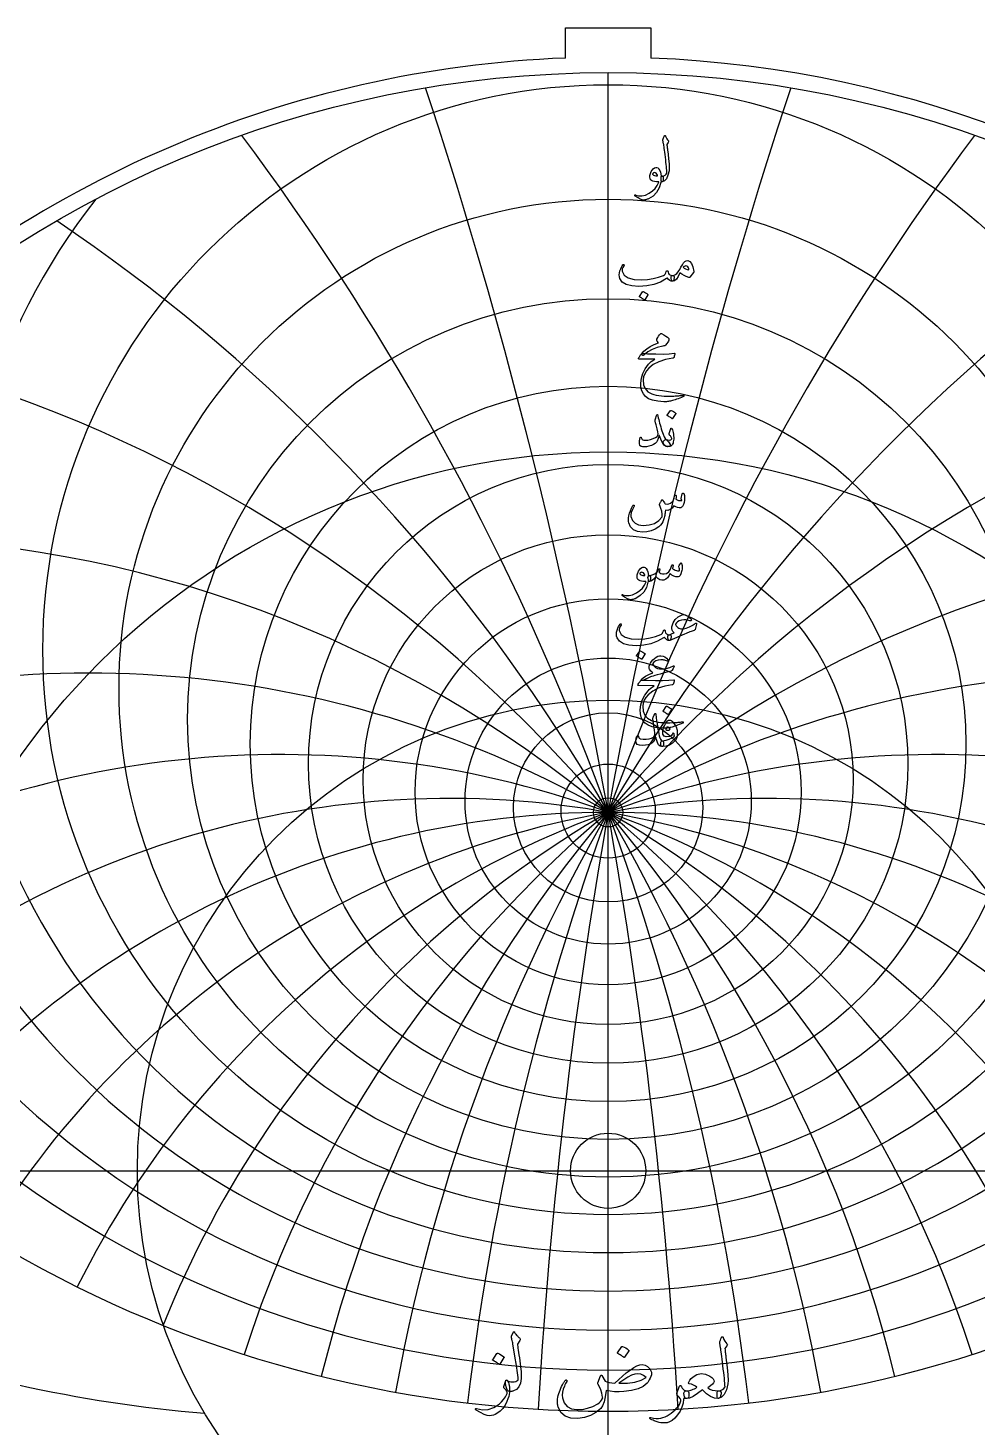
# Model space of a CAD drawing. Header units: millimetres. Extents: x -57 to 57, y -57 to 58.
# Drawn here: x -29.5 to 18.7, y -13 to 58.1 of the extents above; entities that cross this region are included whole.
import ezdxf

# ---------------------------------------------------------------- set-up
doc = ezdxf.new("R2010")
doc.units = ezdxf.units.MM
for name, color, linetype in [('CUT_INNER', 6, 'Continuous'), ('CUT_OUTER', 1, 'Continuous'), ('ENGRAVE', 7, 'Continuous'), ('ENGRAVE_FINE', 8, 'Continuous'), ('TEXT', 5, 'Continuous')]:
    doc.layers.add(name, color=color, linetype=linetype)

msp = doc.modelspace()

# ---------------------------------------------------------------- linework, layer by layer
at = {"layer": 'CUT_INNER'}
msp.add_circle((0, 0), 1.91, dxfattribs=at)
at = {"layer": 'CUT_OUTER'}
for points in [[(-2.17, 58.068), (2.17, 58.068), (2.17, 56.5382)], [(-2.17, 56.5382), (-2.17, 58.068)]]:
    msp.add_lwpolyline(points, dxfattribs=at)
for centre, radius, start, end in [((-0.0002, -0.0001), 56.5799, 134.296617, 87.801785), ((-0.0009, 0.0013), 56.5785, 92.197186, 134.297159)]:
    msp.add_arc(centre, radius, start, end, dxfattribs=at)
at = {"layer": 'ENGRAVE'}
for points in [[(0, -55.8), (0, 55.8)], [(-55.8, 0), (55.8, 0)]]:
    msp.add_lwpolyline(points, dxfattribs=at)
for centre, radius in [((0, 0), 55.8), ((0, 26.4754), 28.7095), ((0, 24.5217), 24.8405), ((0, 22.9522), 21.3575), ((0, 21.6891), 18.1721), ((0, 0), 36.5261), ((0, 20.6765), 15.2176), ((0, 19.8734), 12.4421), ((0, 19.2502), 9.8039), ((0, 18.7852), 7.2686), ((0, 0), 23.9096), ((0, 18.4631), 4.8066), ((0, 18.2737), 2.3917), ((0, 18.2112), 0.744)]:
    msp.add_circle(centre, radius, dxfattribs=at)
for centre, radius, start, end in [((0, 28.9237), 33.0853, 141.843716, 38.156284), ((0, 32.0268), 38.1392, 164.9746, 15.0254), ((0, 36.0258), 44.1234, 182.363249, 357.636751), ((0, 41.2986), 51.4282, 196.927448, 343.072552), ((0, 48.4718), 60.6932, 209.748792, 330.251208), ((0, -27.5244), 45.7356, 37, 143), ((0, -27.5244), 45.7356, 37, 143), ((-14.9681, 55.8615), 68.4011, 233.35727, 265.366575)]:
    msp.add_arc(centre, radius, start, end, dxfattribs=at)
at = {"layer": 'ENGRAVE_FINE'}
for centre, radius, start, end in [((-259.3796, -27.5244), 263.3809, 3.353515, 18.265516), ((-259.3796, -27.5244), 263.3809, 3.353515, 18.265516), ((259.3796, -27.5244), 263.3809, 161.734484, 176.646485), ((259.3796, -27.5244), 263.3809, 161.734484, 176.646485), ((-125.6576, -27.5244), 133.722, 6.752866, 36.81557), ((-125.6576, -27.5244), 133.722, 6.752866, 36.81557), ((125.6576, -27.5244), 133.722, 143.18443, 173.247134), ((125.6576, -27.5244), 133.722, 143.18443, 173.247134), ((-79.2164, -27.5244), 91.4712, 10.24626, 55.951318), ((-79.2164, -27.5244), 91.4712, 10.24626, 55.951318), ((79.2164, -27.5244), 91.4712, 124.048682, 169.75374), ((79.2164, -27.5244), 91.4712, 124.048682, 169.75374), ((-54.5056, -27.5244), 71.152, 13.886891, 75.995644), ((-54.5056, -27.5244), 71.152, 13.886891, 75.995644), ((54.5056, -27.5244), 71.152, 104.004356, 166.113109), ((54.5056, -27.5244), 71.152, 104.004356, 166.113109), ((-38.3767, -27.5244), 59.7036, 17.736077, 97.259064), ((-38.3767, -27.5244), 59.7036, 17.736077, 97.259064), ((38.3767, -27.5244), 59.7036, 82.740936, 162.263923), ((38.3767, -27.5244), 59.7036, 82.740936, 162.263923), ((-26.4055, -27.5244), 52.8109, 21.867289, 119.81232), ((-26.4055, -27.5244), 52.8109, 21.867289, 119.81232), ((26.4055, -27.5244), 52.8109, 60.18768, 158.132711), ((26.4055, -27.5244), 52.8109, 60.18768, 158.132711), ((-16.6464, -27.5244), 48.6708, 26.371572, 128.918241), ((-16.6464, -27.5244), 48.6708, 26.371572, 128.918241), ((16.6464, -27.5244), 48.6708, 51.081759, 153.628428), ((16.6464, -27.5244), 48.6708, 51.081759, 153.628428), ((-8.0644, -27.5244), 46.4412, 31.365109, 136.520205), ((-8.0644, -27.5244), 46.4412, 31.365109, 136.520205), ((8.0644, -27.5244), 46.4412, 43.479795, 148.634891), ((8.0644, -27.5244), 46.4412, 43.479795, 148.634891), ((0, 99.6285), 118.6428, 242.077896, 297.922104)]:
    msp.add_arc(centre, radius, start, end, dxfattribs=at)
at = {"layer": 'TEXT'}
for points in [[(2.7885, 52.4268), (2.8108, 52.4806), (2.8281, 52.5233), (2.8405, 52.5549), (2.8479, 52.5753), (2.8537, 52.5883), (2.8611, 52.5976), (2.8702, 52.6031), (2.8809, 52.605), (2.8931, 52.6029), (2.9032, 52.5967), (2.9112, 52.5864), (2.9172, 52.572), (2.9446, 52.5012), (2.9774, 52.4375), (3.0156, 52.3808), (3.0591, 52.3311), (3.0713, 52.3152), (3.0748, 52.2973), (3.0696, 52.2772), (3.0558, 52.2552), (2.9832, 52.1529), (2.9882, 52.1071), (2.9931, 52.0621), (2.9981, 52.018), (3.003, 51.9747), (3.008, 51.9322), (3.0129, 51.8905), (3.0179, 51.8497), (3.0228, 51.8097), (3.0684, 51.4393), (3.0962, 51.1497), (3.1063, 50.941), (3.0987, 50.8131), (3.0364, 50.581), (2.9551, 50.4097), (2.8549, 50.2989), (2.7357, 50.2488), (2.7324, 50.2488), (2.7291, 50.2488), (2.7258, 50.2488), (2.7225, 50.2488), (2.7029, 50.2673), (2.6903, 50.3098), (2.6848, 50.3762), (2.6862, 50.4666), (2.6893, 50.5), (2.6986, 50.5243), (2.714, 50.5396), (2.7357, 50.5458), (2.8194, 50.5625), (2.8891, 50.5928), (2.9448, 50.6367), (2.9865, 50.6943), (2.9837, 50.7634), (2.9787, 50.842), (2.9713, 50.93), (2.9617, 51.0276), (2.9501, 51.1342), (2.9366, 51.2495), (2.9212, 51.3735), (2.904, 51.5061), (2.8881, 51.6364), (2.8735, 51.7536), (2.8601, 51.8575), (2.8479, 51.9483), (2.8374, 52.0258), (2.8289, 52.0902), (2.8225, 52.1413), (2.8182, 52.1793), (2.7852, 52.3674), (2.7842, 52.3859), (2.7844, 52.402), (2.7858, 52.4156), (2.7885, 52.4268)], [(2.6697, 50.2125), (2.5924, 49.9408), (2.4626, 49.7134), (2.2805, 49.53), (2.046, 49.3908), (2.0132, 49.3766), (1.9808, 49.364), (1.9489, 49.3527), (1.9173, 49.3429), (1.8864, 49.3348), (1.8563, 49.3285), (1.827, 49.3241), (1.7985, 49.3215), (1.7276, 49.3316), (1.6335, 49.3685), (1.5164, 49.4322), (1.3761, 49.5228), (1.361, 49.5358), (1.3522, 49.5484), (1.3495, 49.5605), (1.353, 49.5723), (1.3608, 49.5814), (1.3712, 49.5855), (1.3839, 49.5847), (1.3992, 49.5789), (1.545, 49.5316), (1.7086, 49.5319), (1.8899, 49.5795), (2.0889, 49.6746), (2.2514, 49.7849), (2.3859, 49.9147), (2.4923, 50.0638), (2.5707, 50.2323), (2.5701, 50.2383), (2.5682, 50.243), (2.5651, 50.2465), (2.5608, 50.2488), (2.4472, 50.2554), (2.3504, 50.2686), (2.2706, 50.2884), (2.2077, 50.3148), (2.159, 50.3556), (2.1285, 50.4121), (2.1161, 50.4843), (2.1219, 50.5722), (2.1238, 50.5838), (2.126, 50.5957), (2.1287, 50.6078), (2.1318, 50.62), (2.1353, 50.6327), (2.1392, 50.646), (2.1436, 50.6599), (2.1483, 50.6745), (2.1871, 50.7687), (2.2341, 50.8469), (2.2894, 50.909), (2.3529, 50.955), (2.4179, 50.9801), (2.4775, 50.9797), (2.5317, 50.9537), (2.5806, 50.9022), (2.6233, 50.8304), (2.6557, 50.7471), (2.6777, 50.6522), (2.6895, 50.5458), (2.696, 50.5459), (2.7023, 50.5462), (2.7084, 50.5467), (2.7142, 50.5474), (2.7201, 50.5481), (2.7262, 50.5487), (2.7325, 50.549), (2.739, 50.5491), (2.7613, 50.5443), (2.7786, 50.5301), (2.791, 50.5064), (2.7984, 50.4732), (2.8015, 50.4367), (2.8009, 50.3998), (2.7965, 50.3624), (2.7885, 50.3247), (2.778, 50.2915), (2.7662, 50.2678), (2.7532, 50.2535), (2.739, 50.2488), (2.6763, 50.2488), (2.6759, 50.2428), (2.6746, 50.2348), (2.6726, 50.2246), (2.6697, 50.2125)], [(2.5113, 50.5821), (2.4767, 50.6425), (2.4387, 50.6852), (2.3975, 50.7102), (2.3529, 50.7174), (2.3263, 50.7104), (2.3026, 50.6992), (2.2817, 50.684), (2.2638, 50.6646), (2.258, 50.6543), (2.2572, 50.6431), (2.2613, 50.6312), (2.2704, 50.6184), (2.3044, 50.5885), (2.3537, 50.5681), (2.4183, 50.5571), (2.4981, 50.5557), (2.5064, 50.5573), (2.5113, 50.5623), (2.513, 50.5705), (2.5113, 50.5821)], [(4.0392, 46.2457), (4.1425, 46.209), (4.2281, 46.1054), (4.296, 45.9351), (4.3461, 45.6979), (4.348, 45.6808), (4.3469, 45.6657), (4.343, 45.6527), (4.3362, 45.6418), (4.1547, 45.4141), (4.1421, 45.4003), (4.1275, 45.3918), (4.1108, 45.3887), (4.092, 45.391), (3.9687, 45.4331), (3.8527, 45.4867), (3.7443, 45.5519), (3.6432, 45.6286), (3.5617, 45.4395), (3.4724, 45.3044), (3.3753, 45.2233), (3.2703, 45.1963), (3.2585, 45.2006), (3.2464, 45.2136), (3.2338, 45.2353), (3.2208, 45.2656), (3.2008, 45.3407), (3.1936, 45.4009), (3.1991, 45.4463), (3.2175, 45.4768), (3.2282, 45.484), (3.2406, 45.4892), (3.2546, 45.4923), (3.2703, 45.4933), (3.3454, 45.5061), (3.4188, 45.5411), (3.4906, 45.5985), (3.5607, 45.6781), (3.5914, 45.7243), (3.6374, 45.8002), (3.6987, 45.9058), (3.7752, 46.0411), (3.835, 46.1306), (3.8989, 46.1945), (3.967, 46.2329), (4.0392, 46.2457)], [(0.7524, 46.0345), (0.7642, 46.0473), (0.7763, 46.0526), (0.7889, 46.0506), (0.8019, 46.0411), (0.8118, 46.0287), (0.8151, 46.0147), (0.8118, 45.999), (0.8019, 45.9817), (0.7516, 45.9037), (0.7194, 45.8315), (0.7054, 45.7651), (0.7095, 45.7045), (0.8128, 45.5053), (1.0139, 45.3662), (1.3128, 45.2875), (1.7094, 45.2689), (2.0037, 45.2905), (2.2861, 45.3357), (2.5565, 45.4044), (2.8149, 45.4966), (2.8605, 45.5236), (2.8982, 45.5651), (2.9281, 45.621), (2.9502, 45.6913), (2.9576, 45.7113), (2.97, 45.7251), (2.9873, 45.7327), (3.0096, 45.7342), (3.0255, 45.7274), (3.0368, 45.7136), (3.0436, 45.6927), (3.0459, 45.6649), (3.0614, 45.596), (3.1045, 45.5444), (3.1752, 45.5102), (3.2736, 45.4933), (3.3091, 45.4855), (3.333, 45.4652), (3.3454, 45.4327), (3.3462, 45.3877), (3.3342, 45.304), (3.3181, 45.2441), (3.2979, 45.2083), (3.2736, 45.1963), (3.2012, 45.2058), (3.1325, 45.2342), (3.0676, 45.2817), (3.0063, 45.3481), (3.0011, 45.3508), (2.9923, 45.3489), (2.9797, 45.3425), (2.9634, 45.3316), (2.6557, 45.1583), (2.3199, 45.0346), (1.9561, 44.9603), (1.5642, 44.9356), (1.202, 44.9603), (0.9207, 45.0346), (0.7202, 45.1583), (0.6006, 45.3316), (0.5734, 45.4283), (0.5643, 45.5271), (0.5734, 45.628), (0.6006, 45.7309), (0.6373, 45.8266), (0.6749, 45.9091), (0.7132, 45.9784), (0.7524, 46.0345)], [(3.8016, 45.9223), (3.8635, 45.8707), (3.9336, 45.8282), (4.012, 45.7948), (4.0986, 45.7705), (4.0939, 45.8355), (4.0763, 45.8885), (4.046, 45.9295), (4.0029, 45.9586), (3.9532, 45.9736), (3.9031, 45.9726), (3.8525, 45.9555), (3.8016, 45.9223)], [(1.7523, 44.665), (1.7564, 44.6691), (1.7622, 44.6716), (1.7696, 44.6724), (1.7787, 44.6716), (1.8428, 44.6456), (1.9033, 44.6138), (1.96, 44.5763), (2.013, 44.533), (2.0182, 44.5264), (2.0204, 44.5198), (2.0198, 44.5132), (2.0163, 44.5066), (1.8612, 44.2558), (1.8554, 44.2498), (1.848, 44.2484), (1.8389, 44.2515), (1.8282, 44.2591), (1.8189, 44.2657), (1.8043, 44.2756), (1.7843, 44.2888), (1.7589, 44.3053), (1.7278, 44.3251), (1.6904, 44.3482), (1.6469, 44.3746), (1.5972, 44.4043), (1.5906, 44.4092), (1.5873, 44.4142), (1.5873, 44.4191), (1.5906, 44.4241)], [(2.7852, 41.8995), (2.4969, 41.8243), (2.2424, 41.7271), (2.0217, 41.6081), (1.8348, 41.4672), (1.8061, 41.4456), (1.7795, 41.4334), (1.755, 41.4307), (1.7325, 41.4375), (1.7063, 41.4687), (1.7102, 41.5126), (1.7443, 41.5693), (1.8084, 41.6388), (1.96, 41.7646), (2.1343, 41.8781), (2.3312, 41.9791), (2.5509, 42.0678), (2.4882, 42.1602), (2.4764, 42.1833), (2.4709, 42.2064), (2.4715, 42.2295), (2.4783, 42.2526), (2.5226, 42.3407), (2.5633, 42.4135), (2.6002, 42.4711), (2.6334, 42.5133), (2.6546, 42.5333), (2.6755, 42.5439), (2.6959, 42.5449), (2.7159, 42.5364), (2.832, 42.4708), (2.9296, 42.4094), (3.0086, 42.352), (3.069, 42.2988), (3.0808, 42.2817), (3.0863, 42.2601), (3.0857, 42.2339), (3.0789, 42.2031), (3.0577, 42.1551), (3.0236, 42.0967), (2.9768, 42.028), (2.9172, 41.949), (2.9015, 41.9373), (2.8743, 41.9251), (2.8355, 41.9125), (2.7852, 41.8995)], [(2.0064, 41.5167), (2.4298, 41.5019), (2.7959, 41.5002), (3.1047, 41.5118), (3.3561, 41.5365), (3.3638, 41.5375), (3.3705, 41.5369), (3.3762, 41.535), (3.3808, 41.5316), (3.3843, 41.5269), (3.3862, 41.5213), (3.3867, 41.5146), (3.3858, 41.5068), (3.3793, 41.4767), (3.373, 41.4491), (3.3669, 41.4239), (3.361, 41.4012), (3.3554, 41.381), (3.3499, 41.3633), (3.3447, 41.348), (3.3396, 41.3352), (3.3289, 41.3148), (3.3165, 41.2998), (3.3025, 41.2901), (3.2868, 41.2857), (2.9056, 41.2166), (2.574, 41.1084), (2.2919, 40.9609), (2.0592, 40.7742), (1.9416, 40.64), (1.8563, 40.4979), (1.803, 40.3479), (1.782, 40.1901), (1.8022, 39.9424), (1.8826, 39.7405), (2.0233, 39.5844), (2.2242, 39.474), (2.3284, 39.4406), (2.4428, 39.413), (2.5676, 39.3911), (2.7027, 39.375), (2.8479, 39.3645), (3.003, 39.3594), (3.168, 39.3596), (3.3429, 39.3651), (3.4051, 39.3686), (3.4662, 39.3726), (3.5264, 39.3769), (3.5854, 39.3816), (3.6431, 39.3868), (3.6989, 39.3924), (3.7528, 39.3983), (3.8049, 39.4047), (3.8208, 39.4056), (3.8321, 39.4014), (3.8389, 39.3924), (3.8412, 39.3783), (3.84, 39.362), (3.8362, 39.3495), (3.8301, 39.3406), (3.8214, 39.3354), (3.7282, 39.296), (3.6399, 39.2604), (3.5566, 39.2284), (3.4782, 39.2001), (3.405, 39.1754), (3.3371, 39.1539), (3.2746, 39.1358), (3.2175, 39.1209), (3.1638, 39.11), (3.1115, 39.1003), (3.0606, 39.0919), (3.0112, 39.0846), (2.9631, 39.0791), (2.916, 39.0756), (2.8699, 39.0741), (2.8248, 39.0747), (2.5171, 39.0987), (2.2605, 39.1506), (2.0551, 39.2307), (1.9008, 39.3387), (1.7876, 39.4738), (1.7086, 39.6316), (1.6638, 39.8121), (1.6533, 40.0152), (1.6857, 40.2673), (1.763, 40.5119), (1.8853, 40.7491), (2.0526, 40.9788), (2.118, 41.0483), (2.192, 41.115), (2.2747, 41.1787), (2.3661, 41.2395), (1.5675, 41.2461), (1.5483, 41.2544), (1.5403, 41.2692), (1.5434, 41.2907), (1.5576, 41.3187), (1.5844, 41.3596), (1.6088, 41.3963), (1.6306, 41.4289), (1.65, 41.4573), (1.6669, 41.4815), (1.6814, 41.5011), (1.6933, 41.5161), (1.7028, 41.5266), (1.7243, 41.5285), (1.782, 41.5275), (1.8761, 41.5235), (2.0064, 41.5167)], [(2.5294, 38.3449), (2.5484, 38.2584), (2.569, 38.1704), (2.5913, 38.081), (2.6152, 37.9901), (2.6408, 37.8974), (2.6681, 37.8025), (2.6969, 37.7052), (2.7275, 37.6057), (2.7891, 37.4267), (2.8454, 37.2922), (2.8964, 37.2023), (2.9419, 37.1569), (2.9818, 37.1299), (3.022, 37.0917), (3.0626, 37.0424), (3.1037, 36.982), (3.1424, 36.9071), (3.1532, 36.8508), (3.1358, 36.8131), (3.0904, 36.7939), (2.9438, 36.8087), (2.8141, 36.9061), (2.7013, 37.0859), (2.6053, 37.3483), (2.6033, 37.3526), (2.6004, 37.3557), (2.5967, 37.3576), (2.5922, 37.3582), (2.5888, 37.3576), (2.5856, 37.3557), (2.5823, 37.3526), (2.5789, 37.3483), (2.5697, 37.3058), (2.5583, 37.2608), (2.5449, 37.2134), (2.5294, 37.1635), (2.5125, 37.1163), (2.4948, 37.0769), (2.4762, 37.0453), (2.4569, 37.0216), (2.3871, 36.9607), (2.3001, 36.9069), (2.1957, 36.8601), (2.0741, 36.8203), (1.9503, 36.7908), (1.8431, 36.7782), (1.7523, 36.7825), (1.6781, 36.8038), (1.6145, 36.857), (1.5857, 36.9506), (1.5914, 37.0847), (1.6319, 37.2592), (1.6358, 37.265), (1.6409, 37.2691), (1.6473, 37.2716), (1.655, 37.2724), (1.664, 37.2714), (1.6715, 37.2683), (1.6772, 37.2631), (1.6814, 37.2559), (1.697, 37.2194), (1.7144, 37.1891), (1.7333, 37.1649), (1.754, 37.147), (1.8183, 37.1231), (1.9058, 37.1173), (2.0163, 37.1297), (2.15, 37.1602), (2.2925, 37.206), (2.4032, 37.2575), (2.4822, 37.3149), (2.5294, 37.378), (2.5373, 37.4419), (2.5245, 37.5512), (2.4911, 37.7059), (2.4371, 37.906), (2.4111, 38.0114), (2.3958, 38.0966), (2.3913, 38.1615), (2.3975, 38.2063), (2.4602, 38.3845), (2.467, 38.4033), (2.4742, 38.4167), (2.4818, 38.4247), (2.4898, 38.4274), (2.4997, 38.4222), (2.5096, 38.4068), (2.5195, 38.381), (2.5294, 38.3449)], [(3.1663, 38.6287), (3.1705, 38.6328), (3.1762, 38.6353), (3.1837, 38.6361), (3.1927, 38.6353), (3.2569, 38.6093), (3.3173, 38.5775), (3.374, 38.54), (3.427, 38.4967), (3.4322, 38.4901), (3.4345, 38.4835), (3.4339, 38.4769), (3.4303, 38.4703), (3.2752, 38.2195), (3.2695, 38.2135), (3.262, 38.2121), (3.253, 38.2152), (3.2422, 38.2228), (3.233, 38.2294), (3.2183, 38.2393), (3.1983, 38.2525), (3.173, 38.269), (3.1418, 38.2888), (3.1045, 38.3119), (3.061, 38.3383), (3.0112, 38.368), (3.0046, 38.3729), (3.0013, 38.3779), (3.0013, 38.3828), (3.0046, 38.3878)], [(3.196, 37.279), (3.1767, 37.3114), (3.1581, 37.3392), (3.1404, 37.3625), (3.1235, 37.3813), (3.1113, 37.3974), (3.1045, 37.4159), (3.103, 37.437), (3.1069, 37.4605), (3.1762, 37.7113), (3.1859, 37.7332), (3.1985, 37.7393), (3.214, 37.7299), (3.2323, 37.7047), (3.26, 37.6513), (3.2835, 37.5867), (3.3029, 37.511), (3.3182, 37.4242), (3.327, 37.3409), (3.3305, 37.2592), (3.3287, 37.1792), (3.3214, 37.1008), (3.3097, 37.0325), (3.2942, 36.9729), (3.275, 36.922), (3.2521, 36.8797), (3.2239, 36.8483), (3.1853, 36.8236), (3.1364, 36.8054), (3.0772, 36.7939), (3.0166, 36.7916), (2.9601, 36.8013), (2.9077, 36.823), (2.8594, 36.8566), (2.8221, 36.8993), (2.8025, 36.9482), (2.8007, 37.0032), (2.8165, 37.0645), (2.8419, 37.1146), (2.8718, 37.1462), (2.9063, 37.1592), (2.9452, 37.1536), (3.0352, 37.1319), (3.1136, 37.1297), (3.1804, 37.1468), (3.2356, 37.1833), (3.2369, 37.193), (3.2307, 37.2122), (3.2171, 37.2408), (3.196, 37.279)], [(3.7653, 34.4001), (3.7711, 34.4145), (3.7785, 34.4248), (3.7876, 34.431), (3.7983, 34.4331), (3.8121, 34.4314), (3.8239, 34.4265), (3.8336, 34.4182), (3.8412, 34.4067), (3.86, 34.3654), (3.8734, 34.3143), (3.8814, 34.2532), (3.8841, 34.1823), (3.8769, 34.0663), (3.8552, 33.9562), (3.8191, 33.8518), (3.7686, 33.7533), (3.7513, 33.7295), (3.7323, 33.7112), (3.7117, 33.6982), (3.6894, 33.6906), (3.6088, 33.6854), (3.5219, 33.6996), (3.4289, 33.7332), (3.3297, 33.7863), (3.2462, 33.6718), (3.1474, 33.5957), (3.0333, 33.5579), (2.904, 33.5586), (2.8998, 33.4889), (2.8937, 33.422), (2.8857, 33.3578), (2.8759, 33.2962), (2.8643, 33.2369), (2.8508, 33.1795), (2.8354, 33.1239), (2.8182, 33.0702), (2.7782, 32.9732), (2.7241, 32.8837), (2.6561, 32.8016), (2.574, 32.727), (2.382, 32.5991), (2.1788, 32.5092), (1.9645, 32.4572), (1.7391, 32.4432), (1.4852, 32.4776), (1.2845, 32.5677), (1.1371, 32.7135), (1.0428, 32.9151), (1.03, 32.9877), (1.028, 33.0735), (1.0366, 33.1725), (1.056, 33.2847), (1.0871, 33.4076), (1.1311, 33.5355), (1.1878, 33.6683), (1.2573, 33.8061), (1.2629, 33.8147), (1.2697, 33.8209), (1.2777, 33.8246), (1.287, 33.8259), (1.2963, 33.825), (1.3043, 33.8226), (1.3111, 33.8184), (1.3167, 33.8127), (1.3204, 33.8042), (1.3217, 33.7953), (1.3204, 33.786), (1.3167, 33.7764), (1.2284, 33.593), (1.1715, 33.4422), (1.1459, 33.324), (1.1517, 33.2385), (1.235, 33.0497), (1.3662, 32.9126), (1.5452, 32.827), (1.7721, 32.793), (2.0893, 32.8132), (2.3579, 32.8936), (2.5777, 33.0343), (2.7489, 33.2352), (2.7483, 33.3676), (2.7266, 33.5074), (2.6839, 33.6547), (2.6202, 33.8094), (2.6122, 33.825), (2.6078, 33.8391), (2.6072, 33.8514), (2.6103, 33.8622), (2.628, 33.899), (2.6449, 33.9335), (2.661, 33.9658), (2.6763, 33.9958), (2.6907, 34.0231), (2.7043, 34.0474), (2.7171, 34.0685), (2.7291, 34.0866), (2.7359, 34.0942), (2.7431, 34.0973), (2.7508, 34.0958), (2.7588, 34.0899), (2.7629, 34.0853), (2.7687, 34.0783), (2.7761, 34.0688), (2.7852, 34.0569), (2.7955, 34.0424), (2.8066, 34.0255), (2.8186, 34.0061), (2.8314, 33.9843), (2.8574, 33.9422), (2.8792, 33.9117), (2.897, 33.8927), (2.9106, 33.8853), (2.9964, 33.878), (3.0822, 33.8927), (3.168, 33.9292), (3.2538, 33.9876), (3.2849, 34.0263), (3.3157, 34.0899), (3.346, 34.1781), (3.3759, 34.2912), (3.3788, 34.3019), (3.3841, 34.311), (3.392, 34.3184), (3.4023, 34.3242), (3.412, 34.3279), (3.4213, 34.3291), (3.4301, 34.3279), (3.4386, 34.3242), (3.4512, 34.3035), (3.4559, 34.2648), (3.4528, 34.2078), (3.4419, 34.1328), (3.5085, 34.0919), (3.5797, 34.0651), (3.6554, 34.0523), (3.7356, 34.0536), (3.7346, 34.0777), (3.7315, 34.0973), (3.7263, 34.1123), (3.7191, 34.1229), (3.7108, 34.1328), (3.7059, 34.1427), (3.7043, 34.1526), (3.7059, 34.1625)], [(2.0213, 29.9045), (1.9439, 29.6328), (1.8142, 29.4053), (1.6321, 29.222), (1.3976, 29.0828), (1.3648, 29.0686), (1.3324, 29.056), (1.3004, 29.0447), (1.2689, 29.0349), (1.2379, 29.0268), (1.2078, 29.0205), (1.1785, 29.016), (1.1501, 29.0135), (1.0791, 29.0236), (0.9851, 29.0605), (0.8679, 29.1242), (0.7277, 29.2148), (0.7126, 29.2278), (0.7037, 29.2403), (0.701, 29.2525), (0.7046, 29.2643), (0.7124, 29.2733), (0.7227, 29.2775), (0.7355, 29.2766), (0.7508, 29.2709), (0.8966, 29.2236), (1.0601, 29.2238), (1.2414, 29.2715), (1.4405, 29.3666), (1.603, 29.4769), (1.7374, 29.6066), (1.8439, 29.7558), (1.9223, 29.9243), (1.9216, 29.9302), (1.9198, 29.935), (1.9167, 29.9385), (1.9123, 29.9408), (1.7987, 29.9474), (1.702, 29.9606), (1.6222, 29.9804), (1.5593, 30.0068), (1.5106, 30.0476), (1.4801, 30.1041), (1.4677, 30.1763), (1.4735, 30.2642), (1.4753, 30.2758), (1.4776, 30.2877), (1.4803, 30.2997), (1.4834, 30.312), (1.4869, 30.3247), (1.4908, 30.338), (1.4951, 30.3519), (1.4999, 30.3665), (1.5386, 30.4607), (1.5857, 30.5389), (1.6409, 30.601), (1.7045, 30.647), (1.7694, 30.6721), (1.829, 30.6717), (1.8833, 30.6457), (1.9322, 30.5942), (1.9748, 30.5224), (2.0072, 30.4391), (2.0293, 30.3442), (2.0411, 30.2378), (2.0475, 30.2379), (2.0538, 30.2382), (2.0599, 30.2387), (2.0658, 30.2394), (2.0717, 30.2401), (2.0778, 30.2407), (2.0841, 30.241), (2.0906, 30.2411), (2.1128, 30.2363), (2.1301, 30.2221), (2.1425, 30.1984), (2.15, 30.1652), (2.153, 30.1287), (2.1524, 30.0917), (2.1481, 30.0544), (2.1401, 30.0167), (2.1295, 29.9835), (2.1178, 29.9597), (2.1048, 29.9455), (2.0906, 29.9408), (2.0278, 29.9408), (2.0274, 29.9348), (2.0262, 29.9267), (2.0241, 29.9166), (2.0213, 29.9045)], [(3.6877, 30.8813), (3.695, 30.8862), (3.7034, 30.8846), (3.7131, 30.8763), (3.7241, 30.8615), (3.7358, 30.8363), (3.7447, 30.8004), (3.7507, 30.7538), (3.7538, 30.6965), (3.7548, 30.6313), (3.7513, 30.5678), (3.7432, 30.5059), (3.7306, 30.4457), (3.6939, 30.3285), (3.6531, 30.2444), (3.6081, 30.1932), (3.5591, 30.1751), (3.4429, 30.1819), (3.3355, 30.2122), (3.2367, 30.266), (3.1465, 30.3434), (3.0847, 30.2215), (3.0112, 30.1264), (2.9263, 30.0581), (2.8297, 30.0167), (2.7285, 30.0076), (2.626, 30.0332), (2.5222, 30.0934), (2.4173, 30.1883), (2.3323, 30.08), (2.2489, 30.0026), (2.1673, 29.9562), (2.0873, 29.9408), (2.0712, 29.9498), (2.0559, 29.9771), (2.0415, 30.0224), (2.0278, 30.086), (2.0229, 30.1487), (2.0312, 30.1949), (2.0526, 30.2246), (2.0873, 30.2378), (2.2395, 30.2722), (2.3727, 30.3392), (2.487, 30.4389), (2.5823, 30.5711), (2.5874, 30.5783), (2.593, 30.5834), (2.599, 30.5865), (2.6054, 30.5876), (2.6132, 30.5867), (2.6202, 30.5843), (2.6264, 30.5801), (2.6318, 30.5744), (2.6348, 30.5566), (2.6276, 30.5265), (2.6101, 30.484), (2.5823, 30.4292), (2.6188, 30.3869), (2.6755, 30.3557), (2.7524, 30.3357), (2.8495, 30.3269), (2.9706, 30.3522), (3.0764, 30.4349), (3.167, 30.575), (3.2423, 30.7724), (3.246, 30.7825), (3.2505, 30.7897), (3.2559, 30.794), (3.262, 30.7955), (3.2713, 30.7946), (3.2794, 30.7922), (3.2862, 30.788), (3.2917, 30.7823), (3.2959, 30.774), (3.2984, 30.7658), (3.2992, 30.7575), (3.2984, 30.7493), (3.2653, 30.6107), (3.3039, 30.5764), (3.3503, 30.5463), (3.4046, 30.5203), (3.4666, 30.4985), (3.5271, 30.4842), (3.5731, 30.4811), (3.6046, 30.4892), (3.6217, 30.5084), (3.6273, 30.5377), (3.6242, 30.5793), (3.6125, 30.6334), (3.592, 30.6998), (3.5956, 30.7185), (3.6127, 30.755), (3.6434, 30.8093), (3.6877, 30.8813)], [(1.8629, 30.2741), (1.8282, 30.3345), (1.7903, 30.3772), (1.749, 30.4021), (1.7045, 30.4094), (1.6778, 30.4024), (1.6541, 30.3912), (1.6333, 30.376), (1.6154, 30.3566), (1.6096, 30.3463), (1.6088, 30.3351), (1.6129, 30.3232), (1.622, 30.3104), (1.656, 30.2805), (1.7053, 30.26), (1.7698, 30.2491), (1.8497, 30.2477), (1.8579, 30.2493), (1.8629, 30.2543), (1.8645, 30.2625), (1.8629, 30.2741)], [(0.6072, 27.7786), (0.619, 27.7914), (0.6311, 27.7968), (0.6437, 27.7947), (0.6567, 27.7852), (0.6666, 27.7728), (0.6699, 27.7588), (0.6666, 27.7431), (0.6567, 27.7258), (0.6064, 27.6478), (0.5742, 27.5757), (0.5602, 27.5092), (0.5643, 27.4486), (0.6676, 27.2494), (0.8687, 27.1104), (1.1676, 27.0316), (1.5642, 27.013), (1.8585, 27.0347), (2.1409, 27.0798), (2.4113, 27.1485), (2.6697, 27.2407), (2.7153, 27.2677), (2.753, 27.3092), (2.7829, 27.3651), (2.805, 27.4354), (2.8124, 27.4554), (2.8248, 27.4692), (2.8421, 27.4769), (2.8644, 27.4783), (2.8803, 27.4715), (2.8916, 27.4577), (2.8984, 27.4368), (2.9007, 27.409), (2.9162, 27.3401), (2.9593, 27.2886), (3.03, 27.2543), (3.1284, 27.2374), (3.1639, 27.2296), (3.1878, 27.2094), (3.2002, 27.1768), (3.201, 27.1318), (3.189, 27.0481), (3.1729, 26.9883), (3.1527, 26.9524), (3.1284, 26.9404), (3.056, 26.9499), (2.9873, 26.9784), (2.9224, 27.0258), (2.8611, 27.0922), (2.8559, 27.0949), (2.8471, 27.093), (2.8345, 27.0866), (2.8182, 27.0757), (2.5105, 26.9025), (2.1747, 26.7787), (1.8109, 26.7045), (1.419, 26.6797), (1.0568, 26.7045), (0.7755, 26.7787), (0.575, 26.9025), (0.4554, 27.0757), (0.4282, 27.1724), (0.4191, 27.2712), (0.4282, 27.3721), (0.4554, 27.475), (0.4921, 27.5707), (0.5297, 27.6532), (0.568, 27.7225), (0.6072, 27.7786)], [(4.4913, 27.7687), (4.4253, 27.5047), (4.4179, 27.4919), (4.4055, 27.48), (4.3882, 27.4688), (4.3659, 27.4585), (4.3165, 27.4411), (4.264, 27.4218), (4.2084, 27.4007), (4.1497, 27.3777), (4.088, 27.353), (4.0231, 27.3269), (3.9552, 27.2994), (3.8841, 27.2704), (3.1251, 26.9404), (3.0904, 26.948), (3.0624, 26.9709), (3.041, 27.0091), (3.0261, 27.0625), (3.0236, 27.1192), (3.0393, 27.1673), (3.0731, 27.2067), (3.1251, 27.2374), (3.1316, 27.2404), (3.1445, 27.2461), (3.1638, 27.2544), (3.1894, 27.2655), (3.2213, 27.279), (3.2592, 27.2947), (3.303, 27.3128), (3.3528, 27.3331), (3.2887, 27.3989), (3.248, 27.4709), (3.2309, 27.549), (3.2373, 27.6334), (3.3008, 27.8341), (3.4089, 28.0038), (3.5615, 28.1426), (3.7587, 28.2505), (3.8018, 28.2606), (3.8519, 28.2579), (3.9091, 28.2425), (3.9732, 28.2142), (4.0398, 28.1756), (4.1011, 28.1325), (4.157, 28.0849), (4.2075, 28.0327), (4.2217, 28.0135), (4.2281, 27.9956), (4.2267, 27.9789), (4.2174, 27.9634), (4.2034, 27.9514), (4.1877, 27.9453), (4.1704, 27.9448), (4.1514, 27.9502), (4.0526, 27.9813), (3.9476, 27.9956), (3.8365, 27.9929), (3.7191, 27.9733), (3.6129, 27.9415), (3.5285, 27.8991), (3.466, 27.8458), (3.4254, 27.7819), (3.4213, 27.7534), (3.432, 27.7209), (3.4576, 27.6841), (3.498, 27.6433), (3.5442, 27.6062), (3.5904, 27.5773), (3.6366, 27.5567), (3.6828, 27.5443), (3.8212, 27.5408), (3.9691, 27.5699), (4.1264, 27.6315), (4.2933, 27.7258), (4.3112, 27.7371), (4.3288, 27.7481), (4.3459, 27.7586), (4.3626, 27.7687), (4.3787, 27.7782), (4.394, 27.7869), (4.4084, 27.7947), (4.422, 27.8017), (4.4597, 27.8194), (4.4839, 27.8199), (4.4944, 27.8029), (4.4913, 27.7687)], [(1.6071, 26.4091), (1.6112, 26.4132), (1.617, 26.4157), (1.6244, 26.4165), (1.6335, 26.4157), (1.6976, 26.3897), (1.7581, 26.358), (1.8148, 26.3204), (1.8678, 26.2771), (1.873, 26.2705), (1.8752, 26.2639), (1.8746, 26.2573), (1.8711, 26.2507), (1.716, 25.9999), (1.7102, 25.9939), (1.7028, 25.9925), (1.6937, 25.9956), (1.683, 26.0032), (1.6737, 26.0098), (1.6591, 26.0197), (1.6391, 26.0329), (1.6137, 26.0494), (1.5826, 26.0692), (1.5452, 26.0923), (1.5017, 26.1187), (1.452, 26.1484), (1.4454, 26.1534), (1.4421, 26.1583), (1.4421, 26.1633), (1.4454, 26.1682)], [(3.3479, 25.6479), (3.3505, 25.6246), (3.3355, 25.5811), (3.3027, 25.5173), (3.2521, 25.4334), (3.2414, 25.4198), (3.229, 25.4086), (3.215, 25.4), (3.1993, 25.3938), (2.9882, 25.3356), (2.8, 25.2832), (2.6351, 25.2366), (2.4931, 25.1958), (2.3744, 25.1609), (2.2786, 25.1323), (2.2061, 25.1098), (2.1566, 25.0935), (1.7573, 24.9153), (1.7292, 24.9132), (1.7078, 24.9169), (1.6929, 24.9264), (1.6847, 24.9417), (1.6844, 24.9473), (1.6871, 24.9541), (1.6927, 24.9621), (1.7012, 24.9714), (1.7824, 25.0477), (1.9041, 25.1281), (2.0662, 25.2127), (2.2688, 25.3014), (2.2137, 25.3484), (2.1673, 25.3938), (2.1295, 25.4375), (2.1005, 25.4796), (2.0825, 25.5256), (2.0782, 25.5811), (2.0875, 25.646), (2.1104, 25.7205), (2.1475, 25.798), (2.1995, 25.8756), (2.2663, 25.9531), (2.3479, 26.0307), (2.4368, 26.0977), (2.522, 26.1437), (2.6035, 26.1687), (2.6813, 26.1726), (2.7866, 26.1513), (2.8817, 26.1074), (2.9665, 26.0408), (3.041, 25.9515), (3.0476, 25.9403), (3.0509, 25.93), (3.0509, 25.9205), (3.0476, 25.9119), (3.0403, 25.9038), (3.0319, 25.8995), (3.0222, 25.8989), (3.0112, 25.902), (2.9627, 25.9175), (2.916, 25.9309), (2.8711, 25.9422), (2.8281, 25.9515), (2.7872, 25.9585), (2.7485, 25.963), (2.7121, 25.9651), (2.678, 25.9647), (2.5358, 25.948), (2.4164, 25.9078), (2.3197, 25.844), (2.2457, 25.7568), (2.3244, 25.653), (2.4123, 25.5761), (2.5092, 25.526), (2.6153, 25.5027), (2.773, 25.501), (2.9428, 25.5258), (3.1245, 25.5769), (3.3182, 25.6545), (3.3262, 25.6565), (3.3338, 25.6561), (3.341, 25.6532), (3.3479, 25.6479)], [(1.9784, 24.9252), (2.4018, 24.9103), (2.7679, 24.9087), (3.0766, 24.9202), (3.3281, 24.945), (3.3358, 24.9459), (3.3425, 24.9454), (3.3482, 24.9434), (3.3528, 24.94), (3.3562, 24.9354), (3.3582, 24.9297), (3.3587, 24.923), (3.3578, 24.9153), (3.3513, 24.8852), (3.345, 24.8575), (3.3389, 24.8324), (3.333, 24.8097), (3.3273, 24.7895), (3.3219, 24.7717), (3.3166, 24.7565), (3.3115, 24.7437), (3.3008, 24.7233), (3.2885, 24.7082), (3.2744, 24.6985), (3.2588, 24.6942), (2.8776, 24.6251), (2.546, 24.5168), (2.2638, 24.3693), (2.0312, 24.1827), (1.9136, 24.0484), (1.8282, 23.9063), (1.775, 23.7564), (1.754, 23.5986), (1.7742, 23.3509), (1.8546, 23.149), (1.9953, 22.9928), (2.1962, 22.8825), (2.3003, 22.8491), (2.4148, 22.8214), (2.5396, 22.7996), (2.6746, 22.7835), (2.8198, 22.773), (2.9749, 22.7678), (3.1399, 22.768), (3.3148, 22.7736), (3.377, 22.7771), (3.4382, 22.781), (3.4983, 22.7853), (3.5574, 22.7901), (3.615, 22.7952), (3.6708, 22.8008), (3.7248, 22.8068), (3.7768, 22.8132), (3.7927, 22.814), (3.8041, 22.8099), (3.8109, 22.8008), (3.8132, 22.7868), (3.8119, 22.7705), (3.8082, 22.7579), (3.802, 22.749), (3.7934, 22.7439), (3.7001, 22.7045), (3.6118, 22.6688), (3.5285, 22.6368), (3.4501, 22.6086), (3.3769, 22.5838), (3.3091, 22.5624), (3.2466, 22.5442), (3.1894, 22.5294), (3.1357, 22.5185), (3.0834, 22.5088), (3.0326, 22.5003), (2.9832, 22.4931), (2.935, 22.4875), (2.8879, 22.484), (2.8418, 22.4826), (2.7968, 22.4832), (2.489, 22.5071), (2.2325, 22.5591), (2.027, 22.6391), (1.8728, 22.7472), (1.7595, 22.8823), (1.6805, 23.0401), (1.6358, 23.2205), (1.6253, 23.4237), (1.6576, 23.6757), (1.735, 23.9203), (1.8573, 24.1575), (2.0246, 24.3873), (2.0899, 24.4568), (2.164, 24.5234), (2.2467, 24.5871), (2.338, 24.648), (1.5395, 24.6546), (1.5203, 24.6628), (1.5122, 24.6777), (1.5153, 24.6991), (1.5296, 24.7272), (1.5564, 24.768), (1.5807, 24.8047), (1.6026, 24.8373), (1.622, 24.8658), (1.6389, 24.8899), (1.6533, 24.9095), (1.6653, 24.9246), (1.6748, 24.9351), (1.6962, 24.9369), (1.754, 24.9359), (1.848, 24.932), (1.9784, 24.9252)], [(2.9502, 23.5981), (2.9543, 23.6022), (2.9601, 23.6047), (2.9675, 23.6055), (2.9766, 23.6047), (3.0407, 23.5787), (3.1012, 23.5469), (3.1579, 23.5094), (3.2109, 23.4661), (3.2161, 23.4595), (3.2183, 23.4529), (3.2177, 23.4463), (3.2142, 23.4397), (3.0591, 23.1889), (3.0533, 23.1829), (3.0459, 23.1814), (3.0368, 23.1845), (3.0261, 23.1922), (3.0168, 23.1988), (3.0022, 23.2087), (2.9822, 23.2219), (2.9568, 23.2384), (2.9257, 23.2582), (2.8883, 23.2813), (2.8448, 23.3077), (2.7951, 23.3374), (2.7885, 23.3423), (2.7852, 23.3473), (2.7852, 23.3522), (2.7885, 23.3572)], [(2.7456, 21.8491), (2.7695, 21.8375), (2.7885, 21.8194), (2.8025, 21.7946), (2.8116, 21.7633), (2.8176, 21.7245), (2.819, 21.6874), (2.8159, 21.6519), (2.8083, 21.6181), (2.797, 21.5892), (2.7827, 21.5686), (2.7656, 21.5562), (2.7456, 21.5521), (2.6468, 21.5795), (2.5649, 21.6486), (2.5, 21.7593), (2.4519, 21.9118), (2.4457, 21.9381), (2.4404, 21.9609), (2.4358, 21.9801), (2.4321, 21.9959), (2.4292, 22.0082), (2.4272, 22.017), (2.4259, 22.0222), (2.4255, 22.024), (2.4205, 22.0337), (2.4156, 22.0363), (2.4107, 22.032), (2.4057, 22.0207), (2.3496, 21.894), (2.2869, 21.7946), (2.2176, 21.7224), (2.1417, 21.6775), (2.0316, 21.6428), (1.9025, 21.6214), (1.7544, 21.6131), (1.5873, 21.6181), (1.4757, 21.6525), (1.4149, 21.736), (1.4048, 21.8687), (1.4454, 22.0504), (1.4547, 22.0722), (1.466, 22.0883), (1.4794, 22.0986), (1.4949, 22.1032), (1.5102, 22.1017), (1.523, 22.0941), (1.5333, 22.0803), (1.5411, 22.0603), (1.5578, 22.0176), (1.5782, 21.9852), (1.6024, 21.9631), (1.6302, 21.9514), (1.7863, 21.9274), (1.9346, 21.925), (2.0751, 21.9439), (2.2077, 21.9844), (2.2652, 22.0145), (2.3125, 22.0553), (2.3494, 22.1069), (2.376, 22.1692), (2.3744, 22.1987), (2.3661, 22.2673), (2.3513, 22.3752), (2.3298, 22.5223), (2.3189, 22.601), (2.3092, 22.672), (2.3007, 22.7354), (2.2935, 22.7912), (2.2873, 22.839), (2.282, 22.8783), (2.2774, 22.9091), (2.2737, 22.9315), (2.2706, 22.9657), (2.2712, 22.9958), (2.2756, 23.0218), (2.2836, 23.0437), (2.2964, 23.0708), (2.3083, 23.0961), (2.3195, 23.1195), (2.3298, 23.141), (2.3391, 23.1607), (2.3471, 23.1786), (2.3539, 23.1945), (2.3595, 23.2087), (2.3653, 23.22), (2.3727, 23.2276), (2.3818, 23.2316), (2.3925, 23.2318), (2.4043, 23.2272), (2.4131, 23.2202), (2.4191, 23.2107), (2.4222, 23.1988), (2.4423, 23.03), (2.463, 22.87), (2.4844, 22.7189), (2.5064, 22.5767), (2.5287, 22.4434), (2.5513, 22.3189), (2.5741, 22.2033), (2.5971, 22.0966), (2.6249, 21.9969), (2.659, 21.9225), (2.6992, 21.8732), (2.7456, 21.8491)], [(3.1251, 22.9018), (3.1478, 22.8985), (3.173, 22.8886), (3.2006, 22.8721), (3.2307, 22.849), (3.3596, 22.7116), (3.4493, 22.5569), (3.4999, 22.3849), (3.5112, 22.1956), (3.5011, 22.097), (3.4807, 22.0091), (3.4499, 21.932), (3.4089, 21.8656), (3.2759, 21.7284), (3.121, 21.6304), (2.9442, 21.5717), (2.7456, 21.5521), (2.7256, 21.5568), (2.7085, 21.571), (2.6942, 21.5948), (2.6829, 21.628), (2.6787, 21.6463), (2.6759, 21.6651), (2.6745, 21.6843), (2.6746, 21.7039), (2.6758, 21.7233), (2.6775, 21.7418), (2.6799, 21.7596), (2.6829, 21.7765), (2.6918, 21.8058), (2.7052, 21.8276), (2.7231, 21.8421), (2.7456, 21.8491), (2.9391, 21.8751), (3.1069, 21.9233), (3.2493, 21.9939), (3.366, 22.0867), (3.3604, 22.1331), (3.3536, 22.17), (3.3456, 22.1974), (3.3363, 22.2154), (3.3252, 22.2308), (3.3148, 22.2409), (3.3054, 22.2457), (3.2967, 22.2451), (3.2907, 22.243), (3.286, 22.2401), (3.2825, 22.2364), (3.2802, 22.2319), (3.2484, 22.1667), (3.2092, 22.1164), (3.1626, 22.0809), (3.1086, 22.0603), (2.9516, 22.0481), (2.8438, 22.0908), (2.785, 22.1883), (2.7753, 22.3408), (2.7885, 22.4282), (2.8149, 22.519), (2.8545, 22.613), (2.9073, 22.7104), (2.963, 22.7941), (3.0179, 22.8539), (3.0719, 22.8898), (3.1251, 22.9018)], [(3.0162, 22.5454), (2.9834, 22.5361), (2.9576, 22.5115), (2.9389, 22.4717), (2.9271, 22.4167), (2.9273, 22.408), (2.9279, 22.4018), (2.929, 22.3981), (2.9304, 22.3969), (2.9636, 22.3888), (2.9972, 22.3845), (3.0313, 22.3839), (3.0657, 22.387), (3.096, 22.3934), (3.121, 22.4026), (3.1406, 22.4148), (3.1548, 22.4299), (3.1177, 22.4829), (3.0822, 22.5198), (3.0484, 22.5406), (3.0162, 22.5454)], [(-4.7828, -8.1765), (-4.7723, -8.1787), (-4.763, -8.1853), (-4.7547, -8.1963), (-4.7476, -8.2117), (-4.7366, -8.2351), (-4.7168, -8.2656), (-4.6882, -8.3033), (-4.6508, -8.3481), (-4.6291, -8.3719), (-4.6079, -8.3949), (-4.5873, -8.417), (-4.5672, -8.4383), (-4.5474, -8.4585), (-4.5276, -8.4774), (-4.5078, -8.4948), (-4.488, -8.5109), (-4.4701, -8.5335), (-4.4649, -8.5615), (-4.4723, -8.5951), (-4.4924, -8.6341), (-4.6068, -8.8057), (-4.6009, -8.8651), (-4.5919, -8.9377), (-4.58, -9.0235), (-4.565, -9.1225), (-4.5478, -9.2353), (-4.5292, -9.3623), (-4.5093, -9.5037), (-4.488, -9.6593), (-4.4657, -9.8139), (-4.4473, -9.9563), (-4.4327, -10.0867), (-4.422, -10.2049), (-4.4148, -10.3111), (-4.411, -10.4051), (-4.4104, -10.4871), (-4.4132, -10.5569), (-4.4514, -10.7945), (-4.5309, -10.9793), (-4.6516, -11.1113), (-4.8136, -11.1905), (-4.8396, -11.1985), (-4.8647, -11.2048), (-4.8891, -11.2095), (-4.9126, -11.2125), (-4.9353, -11.2142), (-4.9572, -11.2147), (-4.9782, -11.2142), (-4.9984, -11.2125), (-5.0559, -11.1935), (-5.1051, -11.1498), (-5.1461, -11.0813), (-5.1788, -10.9881), (-5.2013, -10.8883), (-5.2118, -10.8), (-5.2101, -10.7233), (-5.1964, -10.6581), (-5.1914, -10.6466), (-5.1854, -10.6383), (-5.1783, -10.6334), (-5.17, -10.6317), (-5.1595, -10.6328), (-5.1502, -10.6361), (-5.1419, -10.6416), (-5.1348, -10.6493), (-5.0779, -10.6875), (-5.0127, -10.7142), (-4.9393, -10.7293), (-4.8576, -10.7329), (-4.7721, -10.7241), (-4.6959, -10.7065), (-4.6291, -10.6801), (-4.5716, -10.6449), (-4.5768, -10.5124), (-4.6057, -10.2643), (-4.6582, -9.9008), (-4.7344, -9.4217), (-4.8224, -8.8893), (-4.8339, -8.8186), (-4.8466, -8.7518), (-4.8604, -8.6888), (-4.8752, -8.6297), (-4.8833, -8.6002), (-4.89, -8.5731), (-4.8954, -8.5485), (-4.8994, -8.5263), (-4.9026, -8.5069), (-4.9055, -8.4906), (-4.9081, -8.4772), (-4.9104, -8.4669), (-4.9131, -8.4438), (-4.9126, -8.4229), (-4.9087, -8.4042), (-4.9016, -8.3877), (-4.8136, -8.1985), (-4.8067, -8.1889), (-4.7993, -8.182), (-4.7913, -8.1779), (-4.7828, -8.1765)], [(5.6716, -8.6737), (5.7013, -8.6019), (5.7244, -8.545), (5.7409, -8.5029), (5.7508, -8.4757), (5.7585, -8.4584), (5.7684, -8.446), (5.7805, -8.4386), (5.7948, -8.4361), (5.811, -8.4389), (5.8245, -8.4471), (5.8352, -8.4609), (5.8432, -8.4801), (5.8798, -8.5744), (5.9235, -8.6594), (5.9744, -8.735), (6.0324, -8.8013), (6.0486, -8.8225), (6.0533, -8.8464), (6.0464, -8.8731), (6.028, -8.9025), (5.9312, -9.0389), (5.9378, -9.1), (5.9444, -9.1599), (5.951, -9.2188), (5.9576, -9.2765), (5.9642, -9.3332), (5.9708, -9.3887), (5.9774, -9.4432), (5.984, -9.4965), (6.0448, -9.9904), (6.0819, -10.3765), (6.0954, -10.6548), (6.0852, -10.8253), (6.0022, -11.1347), (5.8938, -11.3632), (5.7602, -11.5109), (5.6012, -11.5777), (5.5968, -11.5777), (5.5924, -11.5777), (5.588, -11.5777), (5.5836, -11.5777), (5.5575, -11.553), (5.5407, -11.4963), (5.5333, -11.4078), (5.5352, -11.2873), (5.5393, -11.2428), (5.5517, -11.2103), (5.5723, -11.19), (5.6012, -11.1817), (5.7129, -11.1594), (5.8058, -11.119), (5.8801, -11.0604), (5.9356, -10.9837), (5.9319, -10.8916), (5.9252, -10.7868), (5.9154, -10.6694), (5.9026, -10.5393), (5.8871, -10.3971), (5.8691, -10.2434), (5.8486, -10.0781), (5.8256, -9.9013), (5.8044, -9.7275), (5.7849, -9.5713), (5.767, -9.4327), (5.7508, -9.3117), (5.7368, -9.2083), (5.7255, -9.1225), (5.717, -9.0543), (5.7112, -9.0037), (5.6672, -8.7529), (5.6658, -8.7282), (5.6661, -8.7067), (5.668, -8.6886), (5.6716, -8.6737)], [(0.6908, -8.9333), (0.6963, -8.9278), (0.704, -8.9245), (0.7139, -8.9234), (0.726, -8.9245), (0.8115, -8.9592), (0.8921, -9.0015), (0.9677, -9.0516), (1.0384, -9.1093), (1.0453, -9.1181), (1.0483, -9.1269), (1.0475, -9.1357), (1.0428, -9.1445), (0.836, -9.4789), (0.8283, -9.4869), (0.8184, -9.4888), (0.8063, -9.4847), (0.792, -9.4745), (0.7796, -9.4657), (0.7601, -9.4525), (0.7334, -9.4349), (0.6996, -9.4129), (0.6581, -9.3865), (0.6083, -9.3557), (0.5503, -9.3205), (0.484, -9.2809), (0.4752, -9.2743), (0.4708, -9.2677), (0.4708, -9.2611), (0.4752, -9.2545)], [(-5.6452, -9.2853), (-5.6397, -9.2798), (-5.632, -9.2765), (-5.6221, -9.2754), (-5.61, -9.2765), (-5.5245, -9.3112), (-5.4439, -9.3535), (-5.3683, -9.4036), (-5.2976, -9.4613), (-5.2907, -9.4701), (-5.2877, -9.4789), (-5.2885, -9.4877), (-5.2932, -9.4965), (-5.5, -9.8309), (-5.5077, -9.8389), (-5.5176, -9.8408), (-5.5297, -9.8367), (-5.544, -9.8265), (-5.5564, -9.8177), (-5.5759, -9.8045), (-5.6026, -9.7869), (-5.6364, -9.7649), (-5.6779, -9.7385), (-5.7277, -9.7077), (-5.7857, -9.6725), (-5.852, -9.6329), (-5.8608, -9.6263), (-5.8652, -9.6197), (-5.8652, -9.6131), (-5.8608, -9.6065)], [(1.7204, -9.8485), (1.8739, -9.8711), (2.0042, -9.9431), (2.1115, -10.0647), (2.1956, -10.2357), (2.205, -10.3012), (2.1978, -10.3743), (2.1742, -10.4552), (2.134, -10.5437), (2.0878, -10.629), (2.046, -10.6999), (2.0086, -10.7566), (1.9756, -10.7989), (1.7831, -10.9573), (1.5224, -11.0805), (1.1935, -11.1685), (0.7964, -11.2213), (0.5574, -11.2329), (0.3289, -11.2279), (0.1108, -11.2065), (-0.0968, -11.1685), (-0.1457, -11.4911), (-0.209, -11.7504), (-0.2865, -11.9465), (-0.3784, -12.0793), (-0.6193, -12.2842), (-0.8932, -12.4368), (-1.2001, -12.5372), (-1.54, -12.5853), (-1.8978, -12.5685), (-2.1835, -12.4654), (-2.3972, -12.2759), (-2.5388, -12.0001), (-2.5509, -11.9574), (-2.5608, -11.9127), (-2.5685, -11.8661), (-2.574, -11.8175), (-2.5767, -11.7673), (-2.5762, -11.7158), (-2.5723, -11.6628), (-2.5652, -11.6085), (-2.5498, -11.5124), (-2.53, -11.4177), (-2.5058, -11.3243), (-2.4772, -11.2323), (-2.4445, -11.142), (-2.4079, -11.0536), (-2.3675, -10.9671), (-2.3232, -10.8825), (-2.3035, -10.8481), (-2.2841, -10.8154), (-2.265, -10.7843), (-2.2462, -10.7549), (-2.2279, -10.7271), (-2.2104, -10.701), (-2.1938, -10.6765), (-2.178, -10.6537), (-2.1667, -10.6408), (-2.1549, -10.6328), (-2.1425, -10.6298), (-2.1296, -10.6317), (-2.1159, -10.6369), (-2.1054, -10.6438), (-2.0982, -10.6523), (-2.0944, -10.6625), (-2.0933, -10.6741), (-2.0944, -10.6867), (-2.0977, -10.7005), (-2.1032, -10.7153), (-2.1354, -10.764), (-2.1659, -10.8176), (-2.1948, -10.8762), (-2.222, -10.9397), (-2.2792, -11.1022), (-2.3144, -11.2554), (-2.3276, -11.3992), (-2.3188, -11.5337), (-2.2366, -11.7892), (-2.0867, -11.9748), (-1.8692, -12.0906), (-1.584, -12.1365), (-1.3084, -12.1236), (-1.0406, -12.0716), (-0.7804, -11.9806), (-0.528, -11.8505), (-0.4518, -11.7963), (-0.3861, -11.7306), (-0.3308, -11.6533), (-0.286, -11.5645), (-0.2808, -11.5521), (-0.2783, -11.537), (-0.2786, -11.5191), (-0.2816, -11.4985), (-0.3204, -11.3016), (-0.3707, -11.1289), (-0.4326, -10.9804), (-0.506, -10.8561), (-0.5206, -10.8333), (-0.5291, -10.8132), (-0.5316, -10.7959), (-0.528, -10.7813), (-0.3916, -10.4205), (-0.3721, -10.3933), (-0.3531, -10.382), (-0.3347, -10.3867), (-0.3168, -10.4073), (-0.154, -10.6845), (-0.0668, -10.7258), (0.0451, -10.7571), (0.1818, -10.7786), (0.3432, -10.7901), (0.5349, -10.6034), (0.7271, -10.4304), (0.9199, -10.2712), (1.1132, -10.1257), (1.298, -10.0044), (1.4608, -9.9178), (1.6016, -9.8658), (1.7204, -9.8485)], [(-5.1304, -10.6493), (-5.0957, -10.7007), (-5.0666, -10.7626), (-5.0429, -10.8349), (-5.0248, -10.9177), (-5.0122, -11.0043), (-5.005, -11.0926), (-5.0034, -11.1825), (-5.0072, -11.2741), (-5.0204, -11.3671), (-5.0468, -11.4743), (-5.0864, -11.5959), (-5.1392, -11.7317), (-5.2319, -11.9179), (-5.3471, -12.0804), (-5.4849, -12.2193), (-5.6452, -12.3345), (-5.7329, -12.3815), (-5.8245, -12.417), (-5.9199, -12.4409), (-6.0192, -12.4533), (-6.1399, -12.4398), (-6.2953, -12.3862), (-6.4853, -12.2924), (-6.71, -12.1585), (-6.7232, -12.147), (-6.732, -12.1343), (-6.7364, -12.1206), (-6.7364, -12.1057), (-6.7314, -12.0931), (-6.721, -12.0859), (-6.705, -12.0843), (-6.6836, -12.0881), (-6.3795, -12.153), (-6.0874, -12.1365), (-5.8075, -12.0386), (-5.5396, -11.8593), (-5.4192, -11.7466), (-5.313, -11.6239), (-5.2211, -11.4914), (-5.1436, -11.3489), (-5.1348, -11.3255), (-5.1304, -11.2994), (-5.1304, -11.2705), (-5.1348, -11.2389), (-5.1496, -11.1977), (-5.181, -11.1487), (-5.2288, -11.0921), (-5.2932, -11.0277), (-5.3001, -11.0175), (-5.3031, -11.0046), (-5.3023, -10.9889), (-5.2976, -10.9705), (-5.192, -10.6581), (-5.1871, -10.6466), (-5.181, -10.6383), (-5.1738, -10.6334), (-5.1656, -10.6317), (-5.1551, -10.6328), (-5.1458, -10.6361), (-5.1376, -10.6416), (-5.1304, -10.6493)], [(1.936, -10.4997), (1.801, -10.3969), (1.6599, -10.3347), (1.5128, -10.3133), (1.3596, -10.3325), (1.1935, -10.3911), (1.0032, -10.4876), (0.7887, -10.6221), (0.55, -10.7945), (0.9848, -10.7959), (1.3607, -10.7472), (1.6778, -10.6485), (1.936, -10.4997)], [(5.6012, -11.1817), (5.6656, -11.1913), (5.709, -11.2202), (5.7316, -11.2683), (5.7332, -11.3357), (5.7118, -11.4399), (5.6826, -11.515), (5.6458, -11.5609), (5.6012, -11.5777), (5.3985, -11.5593), (5.1953, -11.4776), (4.9915, -11.3327), (4.7872, -11.1245), (4.5295, -11.3244), (4.3109, -11.4666), (4.1313, -11.551), (3.9908, -11.5777), (3.9443, -11.5673), (3.9061, -11.5359), (3.8761, -11.4837), (3.8544, -11.4105), (3.8481, -11.3137), (3.8687, -11.2433), (3.9163, -11.1993), (3.9908, -11.1817), (4.0586, -11.1751), (4.1256, -11.1641), (4.1917, -11.1487), (4.257, -11.1289), (4.3215, -11.1044), (4.3852, -11.075), (4.448, -11.0406), (4.51, -11.0013), (4.4338, -10.9392), (4.3417, -10.8891), (4.2336, -10.8512), (4.1096, -10.8253), (4.0983, -10.8206), (4.0909, -10.811), (4.0873, -10.7964), (4.0876, -10.7769), (4.1085, -10.7095), (4.1536, -10.635), (4.2229, -10.5533), (4.3164, -10.4645), (4.5114, -10.3476), (4.7179, -10.305), (4.936, -10.3366), (5.1656, -10.4425), (5.263, -10.5102), (5.3306, -10.5767), (5.3686, -10.6422), (5.3768, -10.7065), (5.3526, -10.7758), (5.2932, -10.8517), (5.1986, -10.9342), (5.0688, -11.0233), (5.1615, -11.0926), (5.2811, -11.1421), (5.4277, -11.1718), (5.6012, -11.1817)], [(3.4936, -11.3049), (3.63, -10.9529), (3.6451, -10.9249), (3.6597, -10.9111), (3.6737, -10.9117), (3.6872, -10.9265), (3.7241, -10.9881), (3.7598, -11.0409), (3.7945, -11.0849), (3.828, -11.1201), (3.8649, -11.1471), (3.905, -11.1663), (3.9485, -11.1779), (3.9952, -11.1817), (4.0414, -11.1938), (4.0744, -11.2301), (4.0942, -11.2906), (4.1008, -11.3753), (4.0942, -11.4606), (4.0744, -11.5227), (4.0414, -11.5618), (3.9952, -11.5777), (3.9597, -11.5794), (3.9237, -11.5799), (3.8871, -11.5794), (3.85, -11.5777), (3.8437, -11.5794), (3.8379, -11.5843), (3.8327, -11.5926), (3.828, -11.6041), (3.8044, -11.8123), (3.7466, -12.0144), (3.6547, -12.2105), (3.5288, -12.4005), (3.3883, -12.5658), (3.2527, -12.6876), (3.1221, -12.766), (2.9964, -12.8009), (2.8781, -12.81), (2.7698, -12.8108), (2.6714, -12.8034), (2.5828, -12.7877), (2.5395, -12.7756), (2.4931, -12.7613), (2.4438, -12.7448), (2.3914, -12.7261), (2.3363, -12.7047), (2.2787, -12.6799), (2.2186, -12.6519), (2.156, -12.6205), (2.1403, -12.6134), (2.1285, -12.6051), (2.1205, -12.5958), (2.1164, -12.5853), (2.1136, -12.5713), (2.1142, -12.56), (2.1181, -12.5515), (2.1252, -12.5457), (2.1346, -12.5405), (2.145, -12.538), (2.1566, -12.5383), (2.1692, -12.5413), (2.3078, -12.5694), (2.4376, -12.5831), (2.5586, -12.5826), (2.6708, -12.5677), (2.7818, -12.5384), (2.8902, -12.499), (2.9963, -12.4493), (3.0998, -12.3895), (3.2011, -12.3198), (3.3006, -12.2405), (3.398, -12.1515), (3.4936, -12.0529), (3.5654, -11.963), (3.6223, -11.8736), (3.6644, -11.7848), (3.6916, -11.6965), (3.6836, -11.6349), (3.6509, -11.5645), (3.5934, -11.4853), (3.5112, -11.3973), (3.4969, -11.3783), (3.4892, -11.3566), (3.4881, -11.3321), (3.4936, -11.3049)]]:
    msp.add_lwpolyline(points, close=True, dxfattribs=at)

doc.saveas('drawing.dxf')
